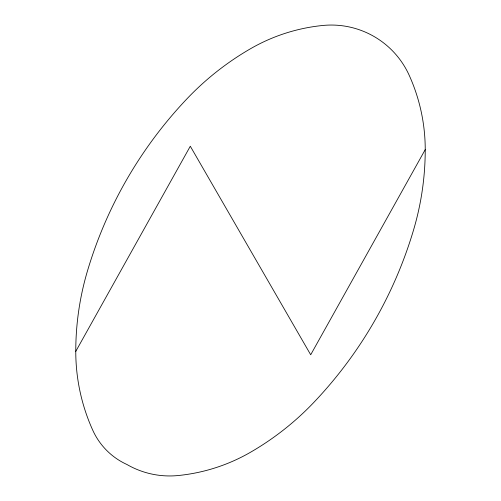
<?xml version="1.0" encoding="UTF-8"?>
<svg xmlns="http://www.w3.org/2000/svg" width="501" height="501" viewBox="0 0 501 501"><rect width="100%" height="100%" fill="white"/><g stroke="black" fill="none" stroke-linecap="round" stroke-linejoin="round"><path stroke-width="0.75" d="M75.77 351.383L190.299 146.229L310.701 354.771L425.23 149.617A180.297 180.297 0 0 0 409.198 75.3A85.496 85.496 0 0 0 322.876 25.463A180.297 180.297 0 0 0 250.5 48.741A282.376 282.376 0 0 0 186.691 99.092A426.589 426.589 0 0 0 87.468 270.941A282.376 282.376 0 0 0 75.77 351.383A191.445 191.445 0 0 0 92.791 430.29A68.65 68.65 0 0 0 126.947 464.502A85.496 85.496 0 0 0 178.124 475.537A180.297 180.297 0 0 0 250.5 452.259A282.376 282.376 0 0 0 314.309 401.908A426.589 426.589 0 0 0 413.532 230.059A282.376 282.376 0 0 0 425.23 149.617"/></g></svg>
